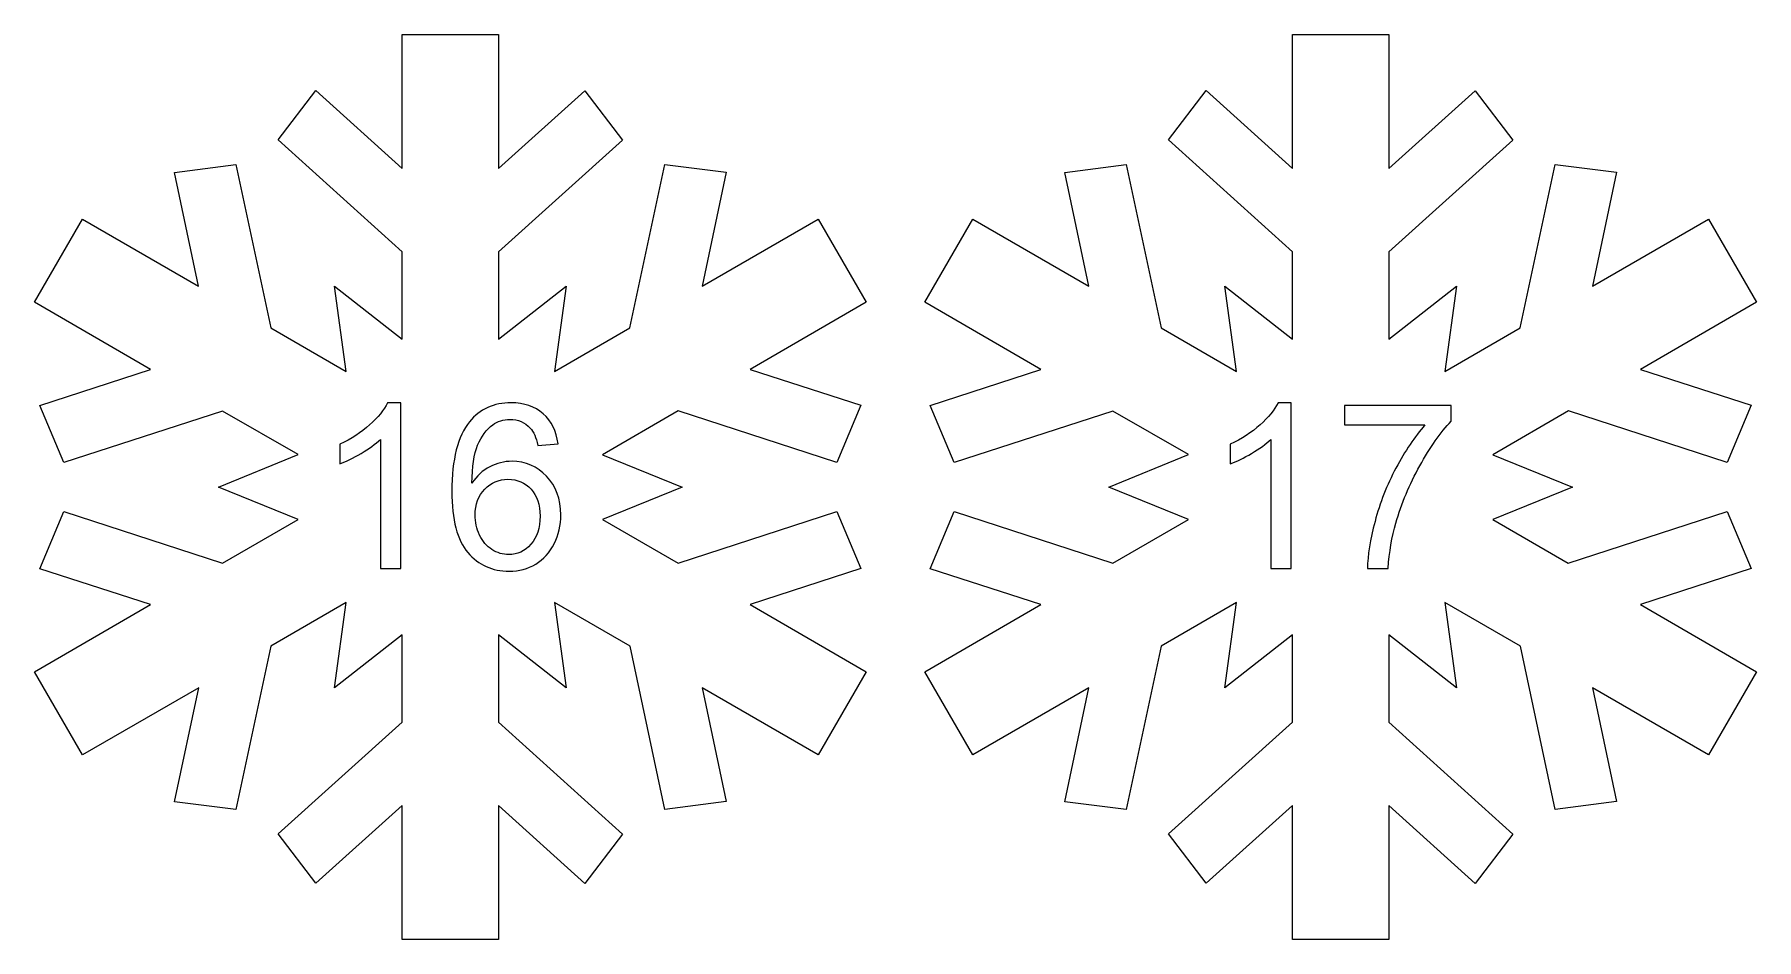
# Model space of a CAD drawing. Header units: centimetres. Extents: x -78 to 86, y -19 to 11.
# Drawn here: x 35.91 to 41.6, y -5.44 to -2.45 of the extents above; entities that cross this region are included whole.
import ezdxf

# ---------------------------------------------------------------- set-up
doc = ezdxf.new("R2010")
doc.units = ezdxf.units.CM
doc.header["$MEASUREMENT"] = 0
doc.layers.add('layer 1', color=7, linetype='Continuous')

msp = doc.modelspace()

# ---------------------------------------------------------------- linework, layer by layer
at = {"layer": 'layer 1', "color": 250, "lineweight": 9}
for points, knots in [([(38.03772, -4.19184), (38.03772, -4.19184), (37.78794, -4.04764), (37.78794, -4.04764), (37.78794, -4.04764), (37.78794, -4.04764), (38.05135, -3.94083), (38.05135, -3.94083), (38.05135, -3.94083), (38.05135, -3.94083), (37.78796, -3.83406), (37.78796, -3.83406), (37.78796, -3.83406), (37.78796, -3.83406), (38.03781, -3.68979), (38.03781, -3.68979), (38.03781, -3.68979), (38.03781, -3.68979), (38.56232, -3.86002), (38.56232, -3.86002), (38.56232, -3.86002), (38.56232, -3.86002), (38.64122, -3.67108), (38.64122, -3.67108), (38.64122, -3.67108), (38.64122, -3.67108), (38.27571, -3.55244), (38.27571, -3.55244), (38.27571, -3.55244), (38.27571, -3.55244), (38.65937, -3.33093), (38.65937, -3.33093), (38.65937, -3.33093), (38.65937, -3.33093), (38.50077, -3.05619), (38.50077, -3.05619), (38.50077, -3.05619), (38.50077, -3.05619), (38.11702, -3.27774), (38.11702, -3.27774), (38.11702, -3.27774), (38.11702, -3.27774), (38.19715, -2.90131), (38.19715, -2.90131), (38.19715, -2.90131), (38.19715, -2.90131), (37.9941, -2.87524), (37.9941, -2.87524), (37.9941, -2.87524), (37.9941, -2.87524), (37.87914, -3.41508), (37.87914, -3.41508), (37.87914, -3.41508), (37.87914, -3.41508), (37.62932, -3.55933), (37.62932, -3.55933), (37.62932, -3.55933), (37.62932, -3.55933), (37.66854, -3.27776), (37.66854, -3.27776), (37.66854, -3.27776), (37.66854, -3.27776), (37.44435, -3.45248), (37.44435, -3.45248), (37.44435, -3.45248), (37.44435, -3.45248), (37.44435, -3.16404), (37.44435, -3.16404), (37.44435, -3.16404), (37.44435, -3.16404), (37.85404, -2.7949), (37.85404, -2.7949), (37.85404, -2.7949), (37.85404, -2.7949), (37.72988, -2.63205), (37.72988, -2.63205), (37.72988, -2.63205), (37.72988, -2.63205), (37.44435, -2.8893), (37.44435, -2.8893), (37.44435, -2.8893), (37.44435, -2.8893), (37.44435, -2.44621), (37.44435, -2.44621), (37.44435, -2.44621), (37.44435, -2.44621), (37.12711, -2.44621), (37.12711, -2.44621), (37.12711, -2.44621), (37.12711, -2.44621), (37.12711, -2.88936), (37.12711, -2.88936), (37.12711, -2.88936), (37.12711, -2.88936), (36.8412, -2.63175), (36.8412, -2.63175), (36.8412, -2.63175), (36.8412, -2.63175), (36.71704, -2.7946), (36.71704, -2.7946), (36.71704, -2.7946), (36.71704, -2.7946), (37.12711, -3.16404), (37.12711, -3.16404), (37.12711, -3.16404), (37.12711, -3.16404), (37.12711, -3.45248), (37.12711, -3.45248), (37.12711, -3.45248), (37.12711, -3.45248), (36.90292, -3.27776), (36.90292, -3.27776), (36.90292, -3.27776), (36.90292, -3.27776), (36.94215, -3.55933), (36.94215, -3.55933), (36.94215, -3.55933), (36.94215, -3.55933), (36.69234, -3.41508), (36.69234, -3.41508), (36.69234, -3.41508), (36.69234, -3.41508), (36.57747, -2.87567), (36.57747, -2.87567), (36.57747, -2.87567), (36.57747, -2.87567), (36.37437, -2.90184), (36.37437, -2.90184), (36.37437, -2.90184), (36.37437, -2.90184), (36.45439, -3.27774), (36.45439, -3.27774), (36.45439, -3.27774), (36.45439, -3.27774), (36.07067, -3.05619), (36.07067, -3.05619), (36.07067, -3.05619), (36.07067, -3.05619), (35.91205, -3.33093), (35.91205, -3.33093), (35.91205, -3.33093), (35.91205, -3.33093), (36.29584, -3.55247), (36.29584, -3.55247), (36.29584, -3.55247), (36.29584, -3.55247), (35.92978, -3.67131), (35.92978, -3.67131), (35.92978, -3.67131), (35.92978, -3.67131), (36.00874, -3.86025), (36.00874, -3.86025), (36.00874, -3.86025), (36.00874, -3.86025), (36.53372, -3.68983), (36.53372, -3.68983), (36.53372, -3.68983), (36.53372, -3.68983), (36.78352, -3.83404), (36.78352, -3.83404), (36.78352, -3.83404), (36.78352, -3.83404), (36.52009, -3.94083), (36.52009, -3.94083), (36.52009, -3.94083), (36.52009, -3.94083), (36.78357, -4.04764), (36.78357, -4.04764), (36.78357, -4.04764), (36.78357, -4.04764), (36.53372, -4.19191), (36.53372, -4.19191), (36.53372, -4.19191), (36.53372, -4.19191), (36.00919, -4.02168), (36.00919, -4.02168), (36.00919, -4.02168), (36.00919, -4.02168), (35.93027, -4.21064), (35.93027, -4.21064), (35.93027, -4.21064), (35.93027, -4.21064), (36.29579, -4.32925), (36.29579, -4.32925), (36.29579, -4.32925), (36.29579, -4.32925), (35.91205, -4.5508), (35.91205, -4.5508), (35.91205, -4.5508), (35.91205, -4.5508), (36.07067, -4.82555), (36.07067, -4.82555), (36.07067, -4.82555), (36.07067, -4.82555), (36.45448, -4.60397), (36.45448, -4.60397), (36.45448, -4.60397), (36.45448, -4.60397), (36.37435, -4.98038), (36.37435, -4.98038), (36.37435, -4.98038), (36.37435, -4.98038), (36.57745, -5.00647), (36.57745, -5.00647), (36.57745, -5.00647), (36.57745, -5.00647), (36.69234, -4.46661), (36.69234, -4.46661), (36.69234, -4.46661), (36.69234, -4.46661), (36.94212, -4.3224), (36.94212, -4.3224), (36.94212, -4.3224), (36.94212, -4.3224), (36.90292, -4.60389), (36.90292, -4.60389), (36.90292, -4.60389), (36.90292, -4.60389), (37.12711, -4.42919), (37.12711, -4.42919), (37.12711, -4.42919), (37.12711, -4.42919), (37.12711, -4.71771), (37.12711, -4.71771), (37.12711, -4.71771), (37.12711, -4.71771), (36.71747, -5.08681), (36.71747, -5.08681), (36.71747, -5.08681), (36.71747, -5.08681), (36.84167, -5.2496), (36.84167, -5.2496), (36.84167, -5.2496), (36.84167, -5.2496), (37.12711, -4.9924), (37.12711, -4.9924), (37.12711, -4.9924), (37.12711, -4.9924), (37.12711, -5.43544), (37.12711, -5.43544), (37.12711, -5.43544), (37.12711, -5.43544), (37.44435, -5.43544), (37.44435, -5.43544), (37.44435, -5.43544), (37.44435, -5.43544), (37.44435, -4.99227), (37.44435, -4.99227), (37.44435, -4.99227), (37.44435, -4.99227), (37.73032, -5.24992), (37.73032, -5.24992), (37.73032, -5.24992), (37.73032, -5.24992), (37.85446, -5.08709), (37.85446, -5.08709), (37.85446, -5.08709), (37.85446, -5.08709), (37.44435, -4.71759), (37.44435, -4.71759), (37.44435, -4.71759), (37.44435, -4.71759), (37.44435, -4.42919), (37.44435, -4.42919), (37.44435, -4.42919), (37.44435, -4.42919), (37.66854, -4.60389), (37.66854, -4.60389), (37.66854, -4.60389), (37.66854, -4.60389), (37.62934, -4.3224), (37.62934, -4.3224), (37.62934, -4.3224), (37.62934, -4.3224), (37.87921, -4.46667), (37.87921, -4.46667), (37.87921, -4.46667), (37.87921, -4.46667), (37.99406, -5.00596), (37.99406, -5.00596), (37.99406, -5.00596), (37.99406, -5.00596), (38.19715, -4.97983), (38.19715, -4.97983), (38.19715, -4.97983), (38.19715, -4.97983), (38.11715, -4.60399), (38.11715, -4.60399), (38.11715, -4.60399), (38.11715, -4.60399), (38.50081, -4.82552), (38.50081, -4.82552), (38.50081, -4.82552), (38.50081, -4.82552), (38.65944, -4.55078), (38.65944, -4.55078), (38.65944, -4.55078), (38.65944, -4.55078), (38.2756, -4.32921), (38.2756, -4.32921), (38.2756, -4.32921), (38.2756, -4.32921), (38.64173, -4.21036), (38.64173, -4.21036), (38.64173, -4.21036), (38.64173, -4.21036), (38.56279, -4.02144), (38.56279, -4.02144), (38.56279, -4.02144), (38.56279, -4.02144), (38.03772, -4.19184), (38.03772, -4.19184)], [0, 0, 0, 0, 0.0126582, 0.0126582, 0.0126582, 0.0126582, 0.0253165, 0.0253165, 0.0253165, 0.0253165, 0.0379747, 0.0379747, 0.0379747, 0.0379747, 0.0506329, 0.0506329, 0.0506329, 0.0506329, 0.0632911, 0.0632911, 0.0632911, 0.0632911, 0.0759494, 0.0759494, 0.0759494, 0.0759494, 0.0886076, 0.0886076, 0.0886076, 0.0886076, 0.1012658, 0.1012658, 0.1012658, 0.1012658, 0.1139241, 0.1139241, 0.1139241, 0.1139241, 0.1265823, 0.1265823, 0.1265823, 0.1265823, 0.1392405, 0.1392405, 0.1392405, 0.1392405, 0.1518987, 0.1518987, 0.1518987, 0.1518987, 0.164557, 0.164557, 0.164557, 0.164557, 0.1772152, 0.1772152, 0.1772152, 0.1772152, 0.1898734, 0.1898734, 0.1898734, 0.1898734, 0.2025316, 0.2025316, 0.2025316, 0.2025316, 0.2151899, 0.2151899, 0.2151899, 0.2151899, 0.2278481, 0.2278481, 0.2278481, 0.2278481, 0.2405063, 0.2405063, 0.2405063, 0.2405063, 0.2531646, 0.2531646, 0.2531646, 0.2531646, 0.2658228, 0.2658228, 0.2658228, 0.2658228, 0.278481, 0.278481, 0.278481, 0.278481, 0.2911392, 0.2911392, 0.2911392, 0.2911392, 0.3037975, 0.3037975, 0.3037975, 0.3037975, 0.3164557, 0.3164557, 0.3164557, 0.3164557, 0.3291139, 0.3291139, 0.3291139, 0.3291139, 0.3417722, 0.3417722, 0.3417722, 0.3417722, 0.3544304, 0.3544304, 0.3544304, 0.3544304, 0.3670886, 0.3670886, 0.3670886, 0.3670886, 0.3797468, 0.3797468, 0.3797468, 0.3797468, 0.3924051, 0.3924051, 0.3924051, 0.3924051, 0.4050633, 0.4050633, 0.4050633, 0.4050633, 0.4177215, 0.4177215, 0.4177215, 0.4177215, 0.4303797, 0.4303797, 0.4303797, 0.4303797, 0.443038, 0.443038, 0.443038, 0.443038, 0.4556962, 0.4556962, 0.4556962, 0.4556962, 0.4683544, 0.4683544, 0.4683544, 0.4683544, 0.4810127, 0.4810127, 0.4810127, 0.4810127, 0.4936709, 0.4936709, 0.4936709, 0.4936709, 0.5063291, 0.5063291, 0.5063291, 0.5063291, 0.5189873, 0.5189873, 0.5189873, 0.5189873, 0.5316456, 0.5316456, 0.5316456, 0.5316456, 0.5443038, 0.5443038, 0.5443038, 0.5443038, 0.556962, 0.556962, 0.556962, 0.556962, 0.5696203, 0.5696203, 0.5696203, 0.5696203, 0.5822785, 0.5822785, 0.5822785, 0.5822785, 0.5949367, 0.5949367, 0.5949367, 0.5949367, 0.6075949, 0.6075949, 0.6075949, 0.6075949, 0.6202532, 0.6202532, 0.6202532, 0.6202532, 0.6329114, 0.6329114, 0.6329114, 0.6329114, 0.6455696, 0.6455696, 0.6455696, 0.6455696, 0.6582278, 0.6582278, 0.6582278, 0.6582278, 0.6708861, 0.6708861, 0.6708861, 0.6708861, 0.6835443, 0.6835443, 0.6835443, 0.6835443, 0.6962025, 0.6962025, 0.6962025, 0.6962025, 0.7088608, 0.7088608, 0.7088608, 0.7088608, 0.721519, 0.721519, 0.721519, 0.721519, 0.7341772, 0.7341772, 0.7341772, 0.7341772, 0.7468354, 0.7468354, 0.7468354, 0.7468354, 0.7594937, 0.7594937, 0.7594937, 0.7594937, 0.7721519, 0.7721519, 0.7721519, 0.7721519, 0.7848101, 0.7848101, 0.7848101, 0.7848101, 0.7974684, 0.7974684, 0.7974684, 0.7974684, 0.8101266, 0.8101266, 0.8101266, 0.8101266, 0.8227848, 0.8227848, 0.8227848, 0.8227848, 0.835443, 0.835443, 0.835443, 0.835443, 0.8481013, 0.8481013, 0.8481013, 0.8481013, 0.8607595, 0.8607595, 0.8607595, 0.8607595, 0.8734177, 0.8734177, 0.8734177, 0.8734177, 0.8860759, 0.8860759, 0.8860759, 0.8860759, 0.8987342, 0.8987342, 0.8987342, 0.8987342, 0.9113924, 0.9113924, 0.9113924, 0.9113924, 0.9240506, 0.9240506, 0.9240506, 0.9240506, 0.9367089, 0.9367089, 0.9367089, 0.9367089, 0.9493671, 0.9493671, 0.9493671, 0.9493671, 0.9620253, 0.9620253, 0.9620253, 0.9620253, 0.9746835, 0.9746835, 0.9746835, 0.9746835, 1, 1, 1, 1]), ([(40.97843, -4.19184), (40.97843, -4.19184), (40.72864, -4.04764), (40.72864, -4.04764), (40.72864, -4.04764), (40.72864, -4.04764), (40.99206, -3.94083), (40.99206, -3.94083), (40.99206, -3.94083), (40.99206, -3.94083), (40.72866, -3.83406), (40.72866, -3.83406), (40.72866, -3.83406), (40.72866, -3.83406), (40.97851, -3.68979), (40.97851, -3.68979), (40.97851, -3.68979), (40.97851, -3.68979), (41.50302, -3.86002), (41.50302, -3.86002), (41.50302, -3.86002), (41.50302, -3.86002), (41.58192, -3.67108), (41.58192, -3.67108), (41.58192, -3.67108), (41.58192, -3.67108), (41.21642, -3.55244), (41.21642, -3.55244), (41.21642, -3.55244), (41.21642, -3.55244), (41.60008, -3.33093), (41.60008, -3.33093), (41.60008, -3.33093), (41.60008, -3.33093), (41.44148, -3.05619), (41.44148, -3.05619), (41.44148, -3.05619), (41.44148, -3.05619), (41.05773, -3.27774), (41.05773, -3.27774), (41.05773, -3.27774), (41.05773, -3.27774), (41.13786, -2.90131), (41.13786, -2.90131), (41.13786, -2.90131), (41.13786, -2.90131), (40.9348, -2.87524), (40.9348, -2.87524), (40.9348, -2.87524), (40.9348, -2.87524), (40.81985, -3.41508), (40.81985, -3.41508), (40.81985, -3.41508), (40.81985, -3.41508), (40.57002, -3.55933), (40.57002, -3.55933), (40.57002, -3.55933), (40.57002, -3.55933), (40.60925, -3.27776), (40.60925, -3.27776), (40.60925, -3.27776), (40.60925, -3.27776), (40.38506, -3.45248), (40.38506, -3.45248), (40.38506, -3.45248), (40.38506, -3.45248), (40.38506, -3.16404), (40.38506, -3.16404), (40.38506, -3.16404), (40.38506, -3.16404), (40.79474, -2.7949), (40.79474, -2.7949), (40.79474, -2.7949), (40.79474, -2.7949), (40.67058, -2.63205), (40.67058, -2.63205), (40.67058, -2.63205), (40.67058, -2.63205), (40.38506, -2.8893), (40.38506, -2.8893), (40.38506, -2.8893), (40.38506, -2.8893), (40.38506, -2.44621), (40.38506, -2.44621), (40.38506, -2.44621), (40.38506, -2.44621), (40.06781, -2.44621), (40.06781, -2.44621), (40.06781, -2.44621), (40.06781, -2.44621), (40.06781, -2.88936), (40.06781, -2.88936), (40.06781, -2.88936), (40.06781, -2.88936), (39.78191, -2.63175), (39.78191, -2.63175), (39.78191, -2.63175), (39.78191, -2.63175), (39.65775, -2.7946), (39.65775, -2.7946), (39.65775, -2.7946), (39.65775, -2.7946), (40.06781, -3.16404), (40.06781, -3.16404), (40.06781, -3.16404), (40.06781, -3.16404), (40.06781, -3.45248), (40.06781, -3.45248), (40.06781, -3.45248), (40.06781, -3.45248), (39.84363, -3.27776), (39.84363, -3.27776), (39.84363, -3.27776), (39.84363, -3.27776), (39.88285, -3.55933), (39.88285, -3.55933), (39.88285, -3.55933), (39.88285, -3.55933), (39.63304, -3.41508), (39.63304, -3.41508), (39.63304, -3.41508), (39.63304, -3.41508), (39.51817, -2.87567), (39.51817, -2.87567), (39.51817, -2.87567), (39.51817, -2.87567), (39.31508, -2.90184), (39.31508, -2.90184), (39.31508, -2.90184), (39.31508, -2.90184), (39.3951, -3.27774), (39.3951, -3.27774), (39.3951, -3.27774), (39.3951, -3.27774), (39.01137, -3.05619), (39.01137, -3.05619), (39.01137, -3.05619), (39.01137, -3.05619), (38.85275, -3.33093), (38.85275, -3.33093), (38.85275, -3.33093), (38.85275, -3.33093), (39.23654, -3.55247), (39.23654, -3.55247), (39.23654, -3.55247), (39.23654, -3.55247), (38.87048, -3.67131), (38.87048, -3.67131), (38.87048, -3.67131), (38.87048, -3.67131), (38.94944, -3.86025), (38.94944, -3.86025), (38.94944, -3.86025), (38.94944, -3.86025), (39.47442, -3.68983), (39.47442, -3.68983), (39.47442, -3.68983), (39.47442, -3.68983), (39.72423, -3.83404), (39.72423, -3.83404), (39.72423, -3.83404), (39.72423, -3.83404), (39.46079, -3.94083), (39.46079, -3.94083), (39.46079, -3.94083), (39.46079, -3.94083), (39.72427, -4.04764), (39.72427, -4.04764), (39.72427, -4.04764), (39.72427, -4.04764), (39.47442, -4.19191), (39.47442, -4.19191), (39.47442, -4.19191), (39.47442, -4.19191), (38.94989, -4.02168), (38.94989, -4.02168), (38.94989, -4.02168), (38.94989, -4.02168), (38.87097, -4.21064), (38.87097, -4.21064), (38.87097, -4.21064), (38.87097, -4.21064), (39.2365, -4.32925), (39.2365, -4.32925), (39.2365, -4.32925), (39.2365, -4.32925), (38.85275, -4.5508), (38.85275, -4.5508), (38.85275, -4.5508), (38.85275, -4.5508), (39.01137, -4.82555), (39.01137, -4.82555), (39.01137, -4.82555), (39.01137, -4.82555), (39.39518, -4.60397), (39.39518, -4.60397), (39.39518, -4.60397), (39.39518, -4.60397), (39.31505, -4.98038), (39.31505, -4.98038), (39.31505, -4.98038), (39.31505, -4.98038), (39.51815, -5.00647), (39.51815, -5.00647), (39.51815, -5.00647), (39.51815, -5.00647), (39.63304, -4.46661), (39.63304, -4.46661), (39.63304, -4.46661), (39.63304, -4.46661), (39.88283, -4.3224), (39.88283, -4.3224), (39.88283, -4.3224), (39.88283, -4.3224), (39.84363, -4.60389), (39.84363, -4.60389), (39.84363, -4.60389), (39.84363, -4.60389), (40.06781, -4.42919), (40.06781, -4.42919), (40.06781, -4.42919), (40.06781, -4.42919), (40.06781, -4.71771), (40.06781, -4.71771), (40.06781, -4.71771), (40.06781, -4.71771), (39.65817, -5.08681), (39.65817, -5.08681), (39.65817, -5.08681), (39.65817, -5.08681), (39.78237, -5.2496), (39.78237, -5.2496), (39.78237, -5.2496), (39.78237, -5.2496), (40.06781, -4.9924), (40.06781, -4.9924), (40.06781, -4.9924), (40.06781, -4.9924), (40.06781, -5.43544), (40.06781, -5.43544), (40.06781, -5.43544), (40.06781, -5.43544), (40.38506, -5.43544), (40.38506, -5.43544), (40.38506, -5.43544), (40.38506, -5.43544), (40.38506, -4.99227), (40.38506, -4.99227), (40.38506, -4.99227), (40.38506, -4.99227), (40.67103, -5.24992), (40.67103, -5.24992), (40.67103, -5.24992), (40.67103, -5.24992), (40.79517, -5.08709), (40.79517, -5.08709), (40.79517, -5.08709), (40.79517, -5.08709), (40.38506, -4.71759), (40.38506, -4.71759), (40.38506, -4.71759), (40.38506, -4.71759), (40.38506, -4.42919), (40.38506, -4.42919), (40.38506, -4.42919), (40.38506, -4.42919), (40.60925, -4.60389), (40.60925, -4.60389), (40.60925, -4.60389), (40.60925, -4.60389), (40.57004, -4.3224), (40.57004, -4.3224), (40.57004, -4.3224), (40.57004, -4.3224), (40.81991, -4.46667), (40.81991, -4.46667), (40.81991, -4.46667), (40.81991, -4.46667), (40.93476, -5.00596), (40.93476, -5.00596), (40.93476, -5.00596), (40.93476, -5.00596), (41.13786, -4.97983), (41.13786, -4.97983), (41.13786, -4.97983), (41.13786, -4.97983), (41.05786, -4.60399), (41.05786, -4.60399), (41.05786, -4.60399), (41.05786, -4.60399), (41.44152, -4.82552), (41.44152, -4.82552), (41.44152, -4.82552), (41.44152, -4.82552), (41.60014, -4.55078), (41.60014, -4.55078), (41.60014, -4.55078), (41.60014, -4.55078), (41.21631, -4.32921), (41.21631, -4.32921), (41.21631, -4.32921), (41.21631, -4.32921), (41.58243, -4.21036), (41.58243, -4.21036), (41.58243, -4.21036), (41.58243, -4.21036), (41.50349, -4.02144), (41.50349, -4.02144), (41.50349, -4.02144), (41.50349, -4.02144), (40.97843, -4.19184), (40.97843, -4.19184)], [0, 0, 0, 0, 0.0126582, 0.0126582, 0.0126582, 0.0126582, 0.0253165, 0.0253165, 0.0253165, 0.0253165, 0.0379747, 0.0379747, 0.0379747, 0.0379747, 0.0506329, 0.0506329, 0.0506329, 0.0506329, 0.0632911, 0.0632911, 0.0632911, 0.0632911, 0.0759494, 0.0759494, 0.0759494, 0.0759494, 0.0886076, 0.0886076, 0.0886076, 0.0886076, 0.1012658, 0.1012658, 0.1012658, 0.1012658, 0.1139241, 0.1139241, 0.1139241, 0.1139241, 0.1265823, 0.1265823, 0.1265823, 0.1265823, 0.1392405, 0.1392405, 0.1392405, 0.1392405, 0.1518987, 0.1518987, 0.1518987, 0.1518987, 0.164557, 0.164557, 0.164557, 0.164557, 0.1772152, 0.1772152, 0.1772152, 0.1772152, 0.1898734, 0.1898734, 0.1898734, 0.1898734, 0.2025316, 0.2025316, 0.2025316, 0.2025316, 0.2151899, 0.2151899, 0.2151899, 0.2151899, 0.2278481, 0.2278481, 0.2278481, 0.2278481, 0.2405063, 0.2405063, 0.2405063, 0.2405063, 0.2531646, 0.2531646, 0.2531646, 0.2531646, 0.2658228, 0.2658228, 0.2658228, 0.2658228, 0.278481, 0.278481, 0.278481, 0.278481, 0.2911392, 0.2911392, 0.2911392, 0.2911392, 0.3037975, 0.3037975, 0.3037975, 0.3037975, 0.3164557, 0.3164557, 0.3164557, 0.3164557, 0.3291139, 0.3291139, 0.3291139, 0.3291139, 0.3417722, 0.3417722, 0.3417722, 0.3417722, 0.3544304, 0.3544304, 0.3544304, 0.3544304, 0.3670886, 0.3670886, 0.3670886, 0.3670886, 0.3797468, 0.3797468, 0.3797468, 0.3797468, 0.3924051, 0.3924051, 0.3924051, 0.3924051, 0.4050633, 0.4050633, 0.4050633, 0.4050633, 0.4177215, 0.4177215, 0.4177215, 0.4177215, 0.4303797, 0.4303797, 0.4303797, 0.4303797, 0.443038, 0.443038, 0.443038, 0.443038, 0.4556962, 0.4556962, 0.4556962, 0.4556962, 0.4683544, 0.4683544, 0.4683544, 0.4683544, 0.4810127, 0.4810127, 0.4810127, 0.4810127, 0.4936709, 0.4936709, 0.4936709, 0.4936709, 0.5063291, 0.5063291, 0.5063291, 0.5063291, 0.5189873, 0.5189873, 0.5189873, 0.5189873, 0.5316456, 0.5316456, 0.5316456, 0.5316456, 0.5443038, 0.5443038, 0.5443038, 0.5443038, 0.556962, 0.556962, 0.556962, 0.556962, 0.5696203, 0.5696203, 0.5696203, 0.5696203, 0.5822785, 0.5822785, 0.5822785, 0.5822785, 0.5949367, 0.5949367, 0.5949367, 0.5949367, 0.6075949, 0.6075949, 0.6075949, 0.6075949, 0.6202532, 0.6202532, 0.6202532, 0.6202532, 0.6329114, 0.6329114, 0.6329114, 0.6329114, 0.6455696, 0.6455696, 0.6455696, 0.6455696, 0.6582278, 0.6582278, 0.6582278, 0.6582278, 0.6708861, 0.6708861, 0.6708861, 0.6708861, 0.6835443, 0.6835443, 0.6835443, 0.6835443, 0.6962025, 0.6962025, 0.6962025, 0.6962025, 0.7088608, 0.7088608, 0.7088608, 0.7088608, 0.721519, 0.721519, 0.721519, 0.721519, 0.7341772, 0.7341772, 0.7341772, 0.7341772, 0.7468354, 0.7468354, 0.7468354, 0.7468354, 0.7594937, 0.7594937, 0.7594937, 0.7594937, 0.7721519, 0.7721519, 0.7721519, 0.7721519, 0.7848101, 0.7848101, 0.7848101, 0.7848101, 0.7974684, 0.7974684, 0.7974684, 0.7974684, 0.8101266, 0.8101266, 0.8101266, 0.8101266, 0.8227848, 0.8227848, 0.8227848, 0.8227848, 0.835443, 0.835443, 0.835443, 0.835443, 0.8481013, 0.8481013, 0.8481013, 0.8481013, 0.8607595, 0.8607595, 0.8607595, 0.8607595, 0.8734177, 0.8734177, 0.8734177, 0.8734177, 0.8860759, 0.8860759, 0.8860759, 0.8860759, 0.8987342, 0.8987342, 0.8987342, 0.8987342, 0.9113924, 0.9113924, 0.9113924, 0.9113924, 0.9240506, 0.9240506, 0.9240506, 0.9240506, 0.9367089, 0.9367089, 0.9367089, 0.9367089, 0.9493671, 0.9493671, 0.9493671, 0.9493671, 0.9620253, 0.9620253, 0.9620253, 0.9620253, 0.9746835, 0.9746835, 0.9746835, 0.9746835, 1, 1, 1, 1]), ([(37.12174, -4.20977), (37.12174, -4.20977), (37.0548, -4.20977), (37.0548, -4.20977), (37.0548, -4.20977), (37.0548, -4.20977), (37.0548, -3.78349), (37.0548, -3.78349), (37.0548, -3.78349), (37.03869, -3.79896), (37.01752, -3.8143), (36.9914, -3.82964), (36.9914, -3.82964), (36.96528, -3.84499), (36.9417, -3.85652), (36.9209, -3.86413), (36.9209, -3.86413), (36.9209, -3.86413), (36.9209, -3.79947), (36.9209, -3.79947), (36.9209, -3.79947), (36.95831, -3.78197), (36.99102, -3.76067), (37.01904, -3.73556), (37.01904, -3.73556), (37.04706, -3.71058), (37.06697, -3.68637), (37.07863, -3.66278), (37.07863, -3.66278), (37.07863, -3.66278), (37.12174, -3.66278), (37.12174, -3.66278), (37.12174, -3.66278), (37.12174, -3.66278), (37.12174, -4.20977), (37.12174, -4.20977)], [0, 0, 0, 0, 0.1, 0.1, 0.1, 0.1, 0.2, 0.2, 0.2, 0.2, 0.3, 0.3, 0.3, 0.3, 0.4, 0.4, 0.4, 0.4, 0.5, 0.5, 0.5, 0.5, 0.6, 0.6, 0.6, 0.6, 0.7, 0.7, 0.7, 0.7, 0.8, 0.8, 0.8, 0.8, 1, 1, 1, 1]), ([(37.64147, -3.7982), (37.64147, -3.7982), (37.57528, -3.80352), (37.57528, -3.80352), (37.57528, -3.80352), (37.56932, -3.77728), (37.56083, -3.75813), (37.5498, -3.74621), (37.5498, -3.74621), (37.53167, -3.72707), (37.50922, -3.71756), (37.4826, -3.71756), (37.4826, -3.71756), (37.46117, -3.71756), (37.44215, -3.72352), (37.42579, -3.73544), (37.42579, -3.73544), (37.40475, -3.75078), (37.38826, -3.77309), (37.37596, -3.80251), (37.37596, -3.80251), (37.36379, -3.83205), (37.35745, -3.87402), (37.35694, -3.92842), (37.35694, -3.92842), (37.37305, -3.90394), (37.39283, -3.88569), (37.41616, -3.87389), (37.41616, -3.87389), (37.43949, -3.86198), (37.46383, -3.85602), (37.48944, -3.85602), (37.48944, -3.85602), (37.53408, -3.85602), (37.57211, -3.8725), (37.60356, -3.90534), (37.60356, -3.90534), (37.63488, -3.93818), (37.6506, -3.98053), (37.6506, -4.03264), (37.6506, -4.03264), (37.6506, -4.06687), (37.64324, -4.09857), (37.62854, -4.12799), (37.62854, -4.12799), (37.6137, -4.1574), (37.59354, -4.17985), (37.56768, -4.19544), (37.56768, -4.19544), (37.54194, -4.21104), (37.51265, -4.2189), (37.47993, -4.2189), (37.47993, -4.2189), (37.42427, -4.2189), (37.37875, -4.19836), (37.3435, -4.1574), (37.3435, -4.1574), (37.30838, -4.11645), (37.29076, -4.04887), (37.29076, -3.95479), (37.29076, -3.95479), (37.29076, -3.84955), (37.31029, -3.77297), (37.34921, -3.72517), (37.34921, -3.72517), (37.38319, -3.68358), (37.42896, -3.66278), (37.48665, -3.66278), (37.48665, -3.66278), (37.52951, -3.66278), (37.56476, -3.67483), (37.59215, -3.69879), (37.59215, -3.69879), (37.61953, -3.72276), (37.63602, -3.75585), (37.64147, -3.7982)], [0, 0, 0, 0, 0.05, 0.05, 0.05, 0.05, 0.1, 0.1, 0.1, 0.1, 0.15, 0.15, 0.15, 0.15, 0.2, 0.2, 0.2, 0.2, 0.25, 0.25, 0.25, 0.25, 0.3, 0.3, 0.3, 0.3, 0.35, 0.35, 0.35, 0.35, 0.4, 0.4, 0.4, 0.4, 0.45, 0.45, 0.45, 0.45, 0.5, 0.5, 0.5, 0.5, 0.55, 0.55, 0.55, 0.55, 0.6, 0.6, 0.6, 0.6, 0.65, 0.65, 0.65, 0.65, 0.7, 0.7, 0.7, 0.7, 0.75, 0.75, 0.75, 0.75, 0.8, 0.8, 0.8, 0.8, 0.85, 0.85, 0.85, 0.85, 0.9, 0.9, 0.9, 0.9, 1, 1, 1, 1]), ([(40.06282, -4.20977), (40.06282, -4.20977), (39.99588, -4.20977), (39.99588, -4.20977), (39.99588, -4.20977), (39.99588, -4.20977), (39.99588, -3.78349), (39.99588, -3.78349), (39.99588, -3.78349), (39.97977, -3.79896), (39.9586, -3.8143), (39.93248, -3.82964), (39.93248, -3.82964), (39.90636, -3.84499), (39.88278, -3.85652), (39.86198, -3.86413), (39.86198, -3.86413), (39.86198, -3.86413), (39.86198, -3.79947), (39.86198, -3.79947), (39.86198, -3.79947), (39.89939, -3.78197), (39.9321, -3.76067), (39.96012, -3.73556), (39.96012, -3.73556), (39.98814, -3.71058), (40.00805, -3.68637), (40.01971, -3.66278), (40.01971, -3.66278), (40.01971, -3.66278), (40.06282, -3.66278), (40.06282, -3.66278), (40.06282, -3.66278), (40.06282, -3.66278), (40.06282, -4.20977), (40.06282, -4.20977)], [0, 0, 0, 0, 0.1, 0.1, 0.1, 0.1, 0.2, 0.2, 0.2, 0.2, 0.3, 0.3, 0.3, 0.3, 0.4, 0.4, 0.4, 0.4, 0.5, 0.5, 0.5, 0.5, 0.6, 0.6, 0.6, 0.6, 0.7, 0.7, 0.7, 0.7, 0.8, 0.8, 0.8, 0.8, 1, 1, 1, 1]), ([(40.23869, -3.73582), (40.23869, -3.73582), (40.23869, -3.67191), (40.23869, -3.67191), (40.23869, -3.67191), (40.23869, -3.67191), (40.59092, -3.67191), (40.59092, -3.67191), (40.59092, -3.67191), (40.59092, -3.67191), (40.59092, -3.72364), (40.59092, -3.72364), (40.59092, -3.72364), (40.5563, -3.76054), (40.52182, -3.80961), (40.48783, -3.87085), (40.48783, -3.87085), (40.45373, -3.93209), (40.42748, -3.99511), (40.40884, -4.0599), (40.40884, -4.0599), (40.39553, -4.10542), (40.38691, -4.1555), (40.38323, -4.20977), (40.38323, -4.20977), (40.38323, -4.20977), (40.31476, -4.20977), (40.31476, -4.20977), (40.31476, -4.20977), (40.31552, -4.16691), (40.32389, -4.11506), (40.33999, -4.05432), (40.33999, -4.05432), (40.3561, -3.99346), (40.37905, -3.93488), (40.4091, -3.87846), (40.4091, -3.87846), (40.43915, -3.82204), (40.4711, -3.77449), (40.50495, -3.73582), (40.50495, -3.73582), (40.50495, -3.73582), (40.23869, -3.73582), (40.23869, -3.73582)], [0, 0, 0, 0, 0.0833333, 0.0833333, 0.0833333, 0.0833333, 0.1666667, 0.1666667, 0.1666667, 0.1666667, 0.25, 0.25, 0.25, 0.25, 0.3333333, 0.3333333, 0.3333333, 0.3333333, 0.4166667, 0.4166667, 0.4166667, 0.4166667, 0.5, 0.5, 0.5, 0.5, 0.5833333, 0.5833333, 0.5833333, 0.5833333, 0.6666667, 0.6666667, 0.6666667, 0.6666667, 0.75, 0.75, 0.75, 0.75, 0.8333333, 0.8333333, 0.8333333, 0.8333333, 1, 1, 1, 1]), ([(37.3676, -4.03327), (37.3676, -4.05635), (37.37254, -4.07841), (37.3823, -4.09946), (37.3823, -4.09946), (37.39207, -4.12051), (37.40576, -4.13648), (37.42313, -4.14751), (37.42313, -4.14751), (37.44063, -4.15855), (37.45914, -4.16412), (37.47879, -4.16412), (37.47879, -4.16412), (37.50732, -4.16412), (37.53167, -4.15271), (37.55183, -4.12989), (37.55183, -4.12989), (37.57199, -4.10707), (37.58213, -4.07613), (37.58213, -4.03695), (37.58213, -4.03695), (37.58213, -3.99929), (37.57211, -3.96962), (37.55221, -3.94794), (37.55221, -3.94794), (37.5323, -3.92626), (37.50694, -3.91536), (37.47613, -3.91536), (37.47613, -3.91536), (37.44595, -3.91536), (37.42021, -3.92626), (37.39917, -3.94794), (37.39917, -3.94794), (37.37812, -3.96962), (37.3676, -3.99803), (37.3676, -4.03327)], [0, 0, 0, 0, 0.1, 0.1, 0.1, 0.1, 0.2, 0.2, 0.2, 0.2, 0.3, 0.3, 0.3, 0.3, 0.4, 0.4, 0.4, 0.4, 0.5, 0.5, 0.5, 0.5, 0.6, 0.6, 0.6, 0.6, 0.7, 0.7, 0.7, 0.7, 0.8, 0.8, 0.8, 0.8, 1, 1, 1, 1])]:
    msp.add_open_spline(points, degree=3, knots=knots, dxfattribs=at)
at = {"layer": 'layer 1', "color": 114}
for points, knots in [([(37.12174, -4.20977), (37.12174, -4.20977), (37.0548, -4.20977), (37.0548, -4.20977), (37.0548, -4.20977), (37.0548, -4.20977), (37.0548, -3.78349), (37.0548, -3.78349), (37.0548, -3.78349), (37.03869, -3.79896), (37.01752, -3.8143), (36.9914, -3.82964), (36.9914, -3.82964), (36.96528, -3.84499), (36.9417, -3.85652), (36.9209, -3.86413), (36.9209, -3.86413), (36.9209, -3.86413), (36.9209, -3.79947), (36.9209, -3.79947), (36.9209, -3.79947), (36.95831, -3.78197), (36.99102, -3.76067), (37.01904, -3.73556), (37.01904, -3.73556), (37.04706, -3.71058), (37.06697, -3.68637), (37.07863, -3.66278), (37.07863, -3.66278), (37.07863, -3.66278), (37.12174, -3.66278), (37.12174, -3.66278), (37.12174, -3.66278), (37.12174, -3.66278), (37.12174, -4.20977), (37.12174, -4.20977)], [0, 0, 0, 0, 0.1, 0.1, 0.1, 0.1, 0.2, 0.2, 0.2, 0.2, 0.3, 0.3, 0.3, 0.3, 0.4, 0.4, 0.4, 0.4, 0.5, 0.5, 0.5, 0.5, 0.6, 0.6, 0.6, 0.6, 0.7, 0.7, 0.7, 0.7, 0.8, 0.8, 0.8, 0.8, 1, 1, 1, 1]), ([(37.64147, -3.7982), (37.64147, -3.7982), (37.57528, -3.80352), (37.57528, -3.80352), (37.57528, -3.80352), (37.56932, -3.77728), (37.56083, -3.75813), (37.5498, -3.74621), (37.5498, -3.74621), (37.53167, -3.72707), (37.50922, -3.71756), (37.4826, -3.71756), (37.4826, -3.71756), (37.46117, -3.71756), (37.44215, -3.72352), (37.42579, -3.73544), (37.42579, -3.73544), (37.40475, -3.75078), (37.38826, -3.77309), (37.37596, -3.80251), (37.37596, -3.80251), (37.36379, -3.83205), (37.35745, -3.87402), (37.35694, -3.92842), (37.35694, -3.92842), (37.37305, -3.90394), (37.39283, -3.88569), (37.41616, -3.87389), (37.41616, -3.87389), (37.43949, -3.86198), (37.46383, -3.85602), (37.48944, -3.85602), (37.48944, -3.85602), (37.53408, -3.85602), (37.57211, -3.8725), (37.60356, -3.90534), (37.60356, -3.90534), (37.63488, -3.93818), (37.6506, -3.98053), (37.6506, -4.03264), (37.6506, -4.03264), (37.6506, -4.06687), (37.64324, -4.09857), (37.62854, -4.12799), (37.62854, -4.12799), (37.6137, -4.1574), (37.59354, -4.17985), (37.56768, -4.19544), (37.56768, -4.19544), (37.54194, -4.21104), (37.51265, -4.2189), (37.47993, -4.2189), (37.47993, -4.2189), (37.42427, -4.2189), (37.37875, -4.19836), (37.3435, -4.1574), (37.3435, -4.1574), (37.30838, -4.11645), (37.29076, -4.04887), (37.29076, -3.95479), (37.29076, -3.95479), (37.29076, -3.84955), (37.31029, -3.77297), (37.34921, -3.72517), (37.34921, -3.72517), (37.38319, -3.68358), (37.42896, -3.66278), (37.48665, -3.66278), (37.48665, -3.66278), (37.52951, -3.66278), (37.56476, -3.67483), (37.59215, -3.69879), (37.59215, -3.69879), (37.61953, -3.72276), (37.63602, -3.75585), (37.64147, -3.7982)], [0, 0, 0, 0, 0.05, 0.05, 0.05, 0.05, 0.1, 0.1, 0.1, 0.1, 0.15, 0.15, 0.15, 0.15, 0.2, 0.2, 0.2, 0.2, 0.25, 0.25, 0.25, 0.25, 0.3, 0.3, 0.3, 0.3, 0.35, 0.35, 0.35, 0.35, 0.4, 0.4, 0.4, 0.4, 0.45, 0.45, 0.45, 0.45, 0.5, 0.5, 0.5, 0.5, 0.55, 0.55, 0.55, 0.55, 0.6, 0.6, 0.6, 0.6, 0.65, 0.65, 0.65, 0.65, 0.7, 0.7, 0.7, 0.7, 0.75, 0.75, 0.75, 0.75, 0.8, 0.8, 0.8, 0.8, 0.85, 0.85, 0.85, 0.85, 0.9, 0.9, 0.9, 0.9, 1, 1, 1, 1]), ([(40.06282, -4.20977), (40.06282, -4.20977), (39.99588, -4.20977), (39.99588, -4.20977), (39.99588, -4.20977), (39.99588, -4.20977), (39.99588, -3.78349), (39.99588, -3.78349), (39.99588, -3.78349), (39.97977, -3.79896), (39.9586, -3.8143), (39.93248, -3.82964), (39.93248, -3.82964), (39.90636, -3.84499), (39.88278, -3.85652), (39.86198, -3.86413), (39.86198, -3.86413), (39.86198, -3.86413), (39.86198, -3.79947), (39.86198, -3.79947), (39.86198, -3.79947), (39.89939, -3.78197), (39.9321, -3.76067), (39.96012, -3.73556), (39.96012, -3.73556), (39.98814, -3.71058), (40.00805, -3.68637), (40.01971, -3.66278), (40.01971, -3.66278), (40.01971, -3.66278), (40.06282, -3.66278), (40.06282, -3.66278), (40.06282, -3.66278), (40.06282, -3.66278), (40.06282, -4.20977), (40.06282, -4.20977)], [0, 0, 0, 0, 0.1, 0.1, 0.1, 0.1, 0.2, 0.2, 0.2, 0.2, 0.3, 0.3, 0.3, 0.3, 0.4, 0.4, 0.4, 0.4, 0.5, 0.5, 0.5, 0.5, 0.6, 0.6, 0.6, 0.6, 0.7, 0.7, 0.7, 0.7, 0.8, 0.8, 0.8, 0.8, 1, 1, 1, 1]), ([(40.23869, -3.73582), (40.23869, -3.73582), (40.23869, -3.67191), (40.23869, -3.67191), (40.23869, -3.67191), (40.23869, -3.67191), (40.59092, -3.67191), (40.59092, -3.67191), (40.59092, -3.67191), (40.59092, -3.67191), (40.59092, -3.72364), (40.59092, -3.72364), (40.59092, -3.72364), (40.5563, -3.76054), (40.52182, -3.80961), (40.48783, -3.87085), (40.48783, -3.87085), (40.45373, -3.93209), (40.42748, -3.99511), (40.40884, -4.0599), (40.40884, -4.0599), (40.39553, -4.10542), (40.38691, -4.1555), (40.38323, -4.20977), (40.38323, -4.20977), (40.38323, -4.20977), (40.31476, -4.20977), (40.31476, -4.20977), (40.31476, -4.20977), (40.31552, -4.16691), (40.32389, -4.11506), (40.33999, -4.05432), (40.33999, -4.05432), (40.3561, -3.99346), (40.37905, -3.93488), (40.4091, -3.87846), (40.4091, -3.87846), (40.43915, -3.82204), (40.4711, -3.77449), (40.50495, -3.73582), (40.50495, -3.73582), (40.50495, -3.73582), (40.23869, -3.73582), (40.23869, -3.73582)], [0, 0, 0, 0, 0.0833333, 0.0833333, 0.0833333, 0.0833333, 0.1666667, 0.1666667, 0.1666667, 0.1666667, 0.25, 0.25, 0.25, 0.25, 0.3333333, 0.3333333, 0.3333333, 0.3333333, 0.4166667, 0.4166667, 0.4166667, 0.4166667, 0.5, 0.5, 0.5, 0.5, 0.5833333, 0.5833333, 0.5833333, 0.5833333, 0.6666667, 0.6666667, 0.6666667, 0.6666667, 0.75, 0.75, 0.75, 0.75, 0.8333333, 0.8333333, 0.8333333, 0.8333333, 1, 1, 1, 1]), ([(37.3676, -4.03327), (37.3676, -4.05635), (37.37254, -4.07841), (37.3823, -4.09946), (37.3823, -4.09946), (37.39207, -4.12051), (37.40576, -4.13648), (37.42313, -4.14751), (37.42313, -4.14751), (37.44063, -4.15855), (37.45914, -4.16412), (37.47879, -4.16412), (37.47879, -4.16412), (37.50732, -4.16412), (37.53167, -4.15271), (37.55183, -4.12989), (37.55183, -4.12989), (37.57199, -4.10707), (37.58213, -4.07613), (37.58213, -4.03695), (37.58213, -4.03695), (37.58213, -3.99929), (37.57211, -3.96962), (37.55221, -3.94794), (37.55221, -3.94794), (37.5323, -3.92626), (37.50694, -3.91536), (37.47613, -3.91536), (37.47613, -3.91536), (37.44595, -3.91536), (37.42021, -3.92626), (37.39917, -3.94794), (37.39917, -3.94794), (37.37812, -3.96962), (37.3676, -3.99803), (37.3676, -4.03327)], [0, 0, 0, 0, 0.1, 0.1, 0.1, 0.1, 0.2, 0.2, 0.2, 0.2, 0.3, 0.3, 0.3, 0.3, 0.4, 0.4, 0.4, 0.4, 0.5, 0.5, 0.5, 0.5, 0.6, 0.6, 0.6, 0.6, 0.7, 0.7, 0.7, 0.7, 0.8, 0.8, 0.8, 0.8, 1, 1, 1, 1])]:
    msp.add_open_spline(points, degree=3, knots=knots, dxfattribs=at)

doc.saveas('drawing.dxf')
